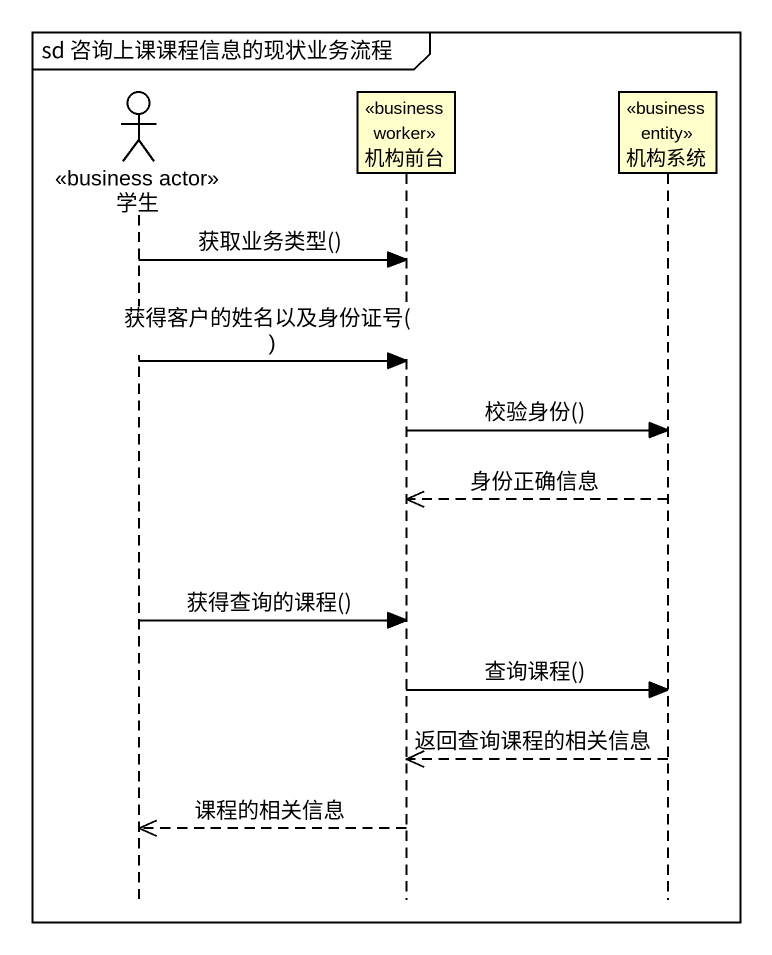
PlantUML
@startuml
mainframe sd 咨询上课课程信息的现状业务流程
hide footbox
actor 学生 <<business actor>>
participant 机构前台 <<business worker>>
participant 机构系统 <<business entity>>

学生 -> 机构前台 : 获取业务类型()
学生 -> 机构前台 : 获得客户的姓名以及身份证号()
机构前台 -> 机构系统 : 校验身份()
机构系统 -->> 机构前台 : 身份正确信息
学生 -> 机构前台 : 获得查询的课程()
机构前台 -> 机构系统 : 查询课程()
机构系统 -->> 机构前台 : 返回查询课程的相关信息
机构前台 -->> 学生 : 课程的相关信息
@enduml
